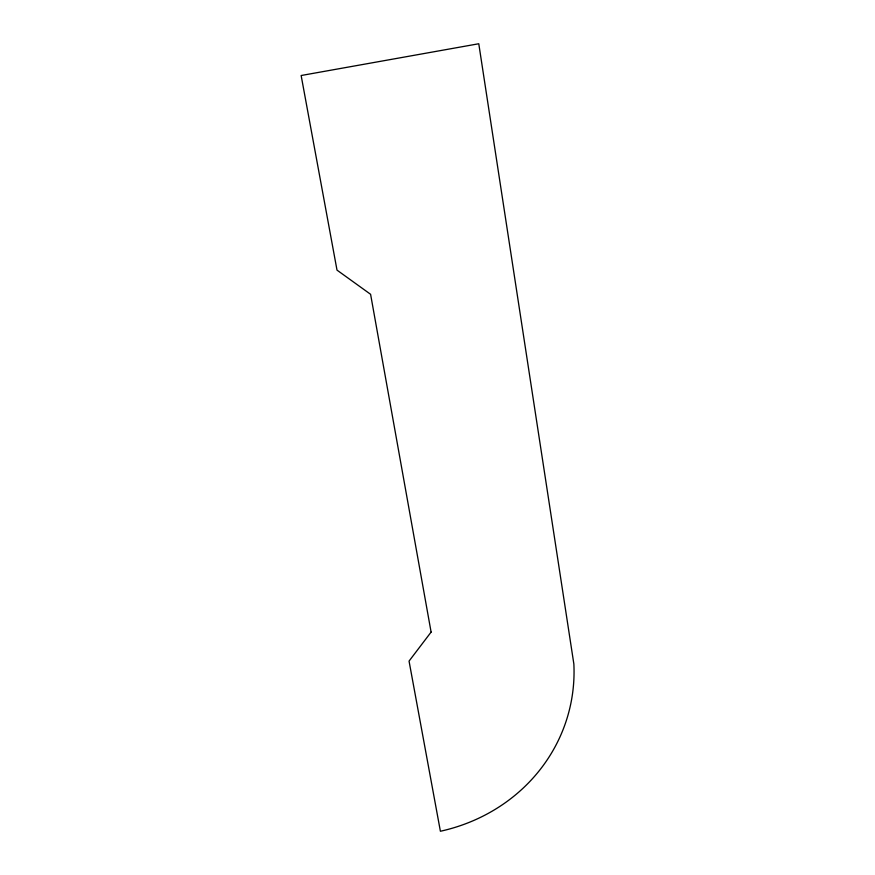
<?xml version="1.0" encoding="UTF-8"?>
<svg xmlns="http://www.w3.org/2000/svg" width="875" height="875" viewBox="0 0 875 875"><rect width="100%" height="100%" fill="white"/><g stroke="black" fill="none" stroke-linecap="round" stroke-linejoin="round"><path stroke-width="1.31" d="M431.102 632.089L409.052 661.095L440.398 831.25A179.867 168.142 12.8 0 0 573.858 663.994L478.778 43.75L301.142 75.513L337.006 270.123L370.595 294.295L431.102 632.089"/></g></svg>
